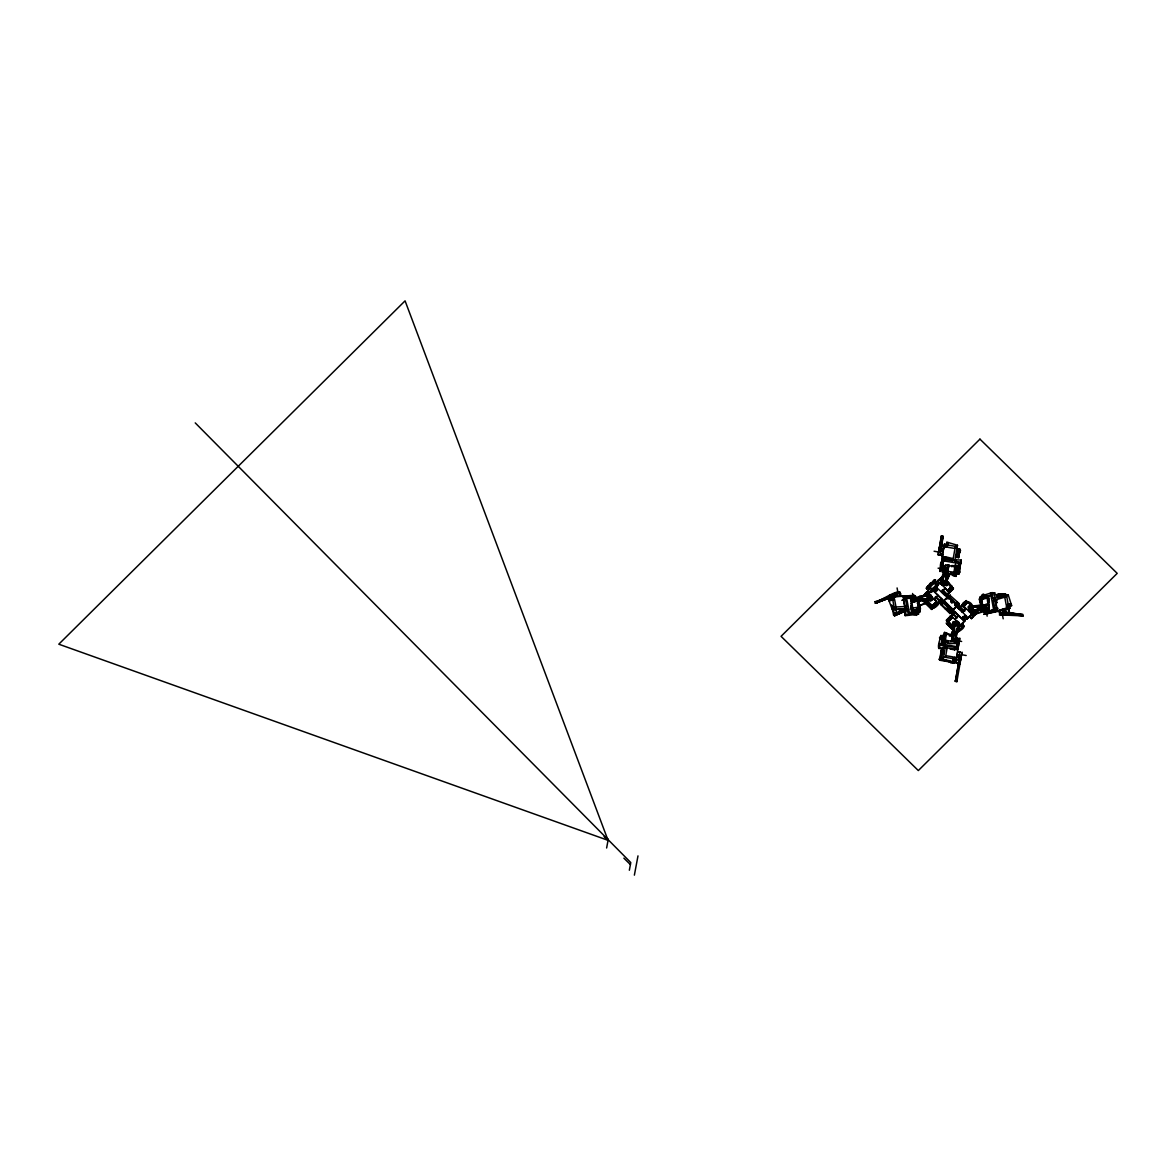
<?xml version="1.0" encoding="UTF-8"?>
<svg xmlns="http://www.w3.org/2000/svg" width="1176" height="1176" viewBox="0 0 1176 1176"><rect width="100%" height="100%" fill="white"/><g stroke="black" fill="none" stroke-linecap="round" stroke-linejoin="round"><path stroke-width="1.5" d="M942.755 579.298A3.043 2.999 10.7 0 0 941.065 580.87L941.711 584.222L944.96 584.898A3.043 2.999 10.7 0 0 946.651 583.311L946.739 583.267A3.043 2.999 10.6 0 0 945.93 580.356L951.81 586.118L947.459 590.734L951.81 586.118M946.886 581.929L947.444 573.682L943.167 572.947L941.094 580.768M959.44 625.059L958.969 622.971M942.373 580.797L942.182 581.076A1.896 1.852 10.7 0 0 943.387 583.605A1.896 1.852 10.7 0 0 945.769 582.12L945.636 582.135M950.355 589.264C953.28 589.25 939.521 602.612 953.324 588.926L947.591 581.547L946.739 582.399L945.783 581.664M953.545 625.514L952.957 622.898M954.662 624.5L954.692 623.942A1.823 1.793 10.5 0 1 956.779 622.457A1.823 1.793 10.5 0 1 958.293 624.5C957.499 634.775 952.075 634.202 954.603 624.03A1.896 1.852 10.5 0 1 956.999 622.545A1.896 1.852 10.5 0 1 958.205 625.088M942.682 581.929L944.813 582.635M942.696 581.723L942.726 582.135M944.975 582.429L944.695 580.9L943.24 580.812M945.666 581.679L943.74 580.106L942.108 581.547L944.99 574.05L946.004 574.873L945.666 581.429L945.989 574.682L944.034 574.564M954.398 631.483L954.736 624.03M957.132 625.338L955.691 625.25L955.471 623.633M956.985 623.236L957.617 624.735M988.472 607.625L988.84 609.668L988.693 603.95L982.622 605.419L988.693 603.95M959.513 628.925C959.778 629.483 958.499 627.484 959.895 628.645M954.971 548.501L947.327 547.178L948.121 542.518L957.47 545.252L957.235 546.664L946.445 544.797L946.856 542.298L948.121 542.518M947.033 568.449C948.341 568.111 949.061 569.052 947.092 568.155C947.797 560.805 946.121 567.993 943.02 566.229M941.785 546.428L942.873 536.08M983.768 612.505L982.695 605.023L971.332 606.052A3.043 2.999 10.7 0 0 968.833 609.491A3.043 2.999 10.7 0 0 972.332 611.976L989.295 607.272L988.913 605.228L982.93 606.272L981.225 597.908L979.961 598.114L979.593 600.127L980.784 599.922M991.941 592.645L993.058 598.672L994.881 598.819L994.764 592.895L991.941 592.645L981.21 596.041M941.682 546.987L942.726 537.006M942.343 561.452L940.756 570.536L941.006 569.052M904.903 614.063L905.167 609.139L907.166 608.315L908.284 614.342L905.182 615.621L904.903 614.063L906.255 614.004L906.534 615.548L916.765 614.416M947.136 567.92L946.636 570.786L947.9 571.007L947.621 572.683L944.284 572.109L944.798 568.919M924.674 595.218L924.733 594.909M925.703 595.365L924.674 594.027L926.6 592.116L936.478 601.333L932.127 605.949L936.478 601.333M929.408 597.923L927.879 598.025L927.541 596.394M929.804 597.04L928.981 595.894L927.629 596.261M931.921 600.113L931.289 596.07L929.599 594.497M924.88 600.848L931.818 607.639L932.083 606.169L933.803 607.845L932.083 606.801C934.17 612.49 945.798 594.703 936.155 605.508L935.332 604.244L934.655 605.096M934.847 604.964L934.935 604.288M935.67 605.052L934.891 604.523M940.815 582.091L940.976 581.179A3.043 2.999 10.7 0 0 943.461 584.692A3.043 2.999 10.7 0 0 946.945 582.193L946.312 580.327A3.043 2.999 10.7 0 1 946.886 581.782L947.312 584.531M946.9 582.091L946.695 583.355M947.974 597.511L947.694 598.452M950.076 590.293C951.619 588.676 949.267 590.911 951.061 590.72M950.046 590.014L950.267 589.088M951.061 589.529L951.487 590.308L953.457 588.162L949.135 592.645L945.195 588.073L941.417 591.998L945.034 595.541L946.298 593.821L960.189 607.404L958.925 609.227M948.973 619.164L948.429 618.356L946.504 620.266L948.018 622.383L946.548 620.046L950.825 615.798L958.572 622.471M950.825 615.798C948.694 616.092 949.399 620.855 949.502 618.605M952.825 622.927L954.25 621.531M956.338 605.17L955.867 606.022M958.264 646.682L958.043 647.947L947.4 646.139L945.783 655.679L953.427 656.987L952.398 662.941M959.469 624.588L958.808 626.485M957.382 628.543L960.586 625.353L962.335 627.058L960.366 629.204L959.866 628.16M964.982 603.479L964.57 604.538L963.761 603.156L959.939 607.375L966.158 600.598L971.905 606.331M965.07 603.7L964.232 602.509L966.158 600.598M968.289 606.963L968.789 608.903A3.043 2.999 10.6 0 0 969.553 611.902L970.185 612.373A3.043 2.999 10.6 0 0 974.345 611.27M972.846 609.756L971.699 607.918L970.92 609.932M974.257 613.696L975.169 613.181M977.638 612.079L975.698 613.99L975.286 613.21M955.529 637.113L957.705 637.701M953.339 637.774C953.383 639.891 951.017 635.114 952.81 633.276L956.132 633.849L956.294 632.938L955.809 635.79L959.293 625.441M955.412 681.183L958.69 662.529M956.088 634.114L954.765 641.817L952.692 641.449L953.795 635.114L946.342 634.261M953.177 638.686L951.913 638.509M957.499 642.537L958.352 642.684L957.543 642.317M956.867 656.87L959.175 656.458M955.618 659.78L959.146 660.324L958.528 663.47L939.786 660.236L940.844 652.298M960.513 657.516L959.66 657.046L955.368 681.463M959.866 656.135C962.027 654.679 961.086 660.177 959.351 658.678M952.325 643.463L949.135 643.36L958.778 643.639M947.444 573.682L948.356 568.302M941.212 652.063L941.623 649.652L941.285 651.563M942.829 652.033L941.417 659.736L941.829 657.399M944.284 652.974L944.166 653.635M942.152 571.301L942.343 570.154M940.727 636.833L942.299 637.157M941.903 639.391C942.902 631.438 937.169 643.728 938.742 648.432L945.107 648.182L945.519 645.815L939.389 644.757M958.896 555.704L957.323 555.44L957.132 556.88L957.837 552.793L959.175 554.072M943.064 650.607L942.946 651.313M956.573 548.633L959.983 549.221L958.484 558.012L959.087 554.558L957.411 554.91M953.501 574.505L956.338 575.005L956.808 572.256M957.426 572.55L958.999 563.495M957.632 571.36L957.867 569.934L957.69 570.977M959.44 570.242L958.91 573.3L957.367 572.844L957.852 570.066M945.357 558.394L945.166 559.526L952.825 560.849L955.338 546.34M941.608 639.274L941.991 637.083M941.976 637.23L941.667 639.009M955.309 638.641L957.485 639.024M957.146 640.979L956.691 643.551M938.183 555.028L941.403 535.83L942.873 536.153L941.285 545.708L939.8 545.458L941.403 535.844M938.404 553.675L938.566 552.779M940.829 548.384L939.889 548.354L939.492 550.794M939.095 549.604L940.594 549.839L941.094 546.84L939.609 546.575L939.051 549.883M938.286 554.352L940.227 555.351L940.521 553.646L942.696 554.014L942.388 555.763M943.27 550.706C939.697 548.413 942.255 547.987 940.653 552.896M942.388 555.734L942.593 554.499M940.903 569.684L941.109 568.508M944.122 567.464L941.388 566.92L941.168 568.184M942.182 567.758L941.315 567.288M943.152 562.128L941.77 561.32L942.005 559.923M956.97 557.777L957.617 554.102M957.279 556.072L957.337 555.631M958.66 557.071L958.969 555.263M958.749 574.3L959.057 572.477L958.734 574.329M957.617 638.171L955.515 637.363L957.029 631.027M918.779 607.316L917.515 599.628L911.429 601.098L911.062 599.069L915.56 598.275L911.062 599.069L911.62 606.169M940.403 550.574L939.448 551.029L940.359 550.868M940.594 549.839L941.168 546.428L944.607 547.016M938.742 648.432L939.595 643.551L958.22 646.932L958.381 646.006M958.94 642.699L959.146 641.508M928.437 587.412L927.849 586.839L928.437 587.412L926.791 588.882L928.54 586.883M933.935 581.62L935.567 580.135L933.788 582.37M934.847 582.443L933.406 580.724L936.846 584.472L931.73 589.543L927.996 586.074L934.7 579.753L935.567 580.135M942.77 536.712L941.241 545.973L944.651 546.561M943.49 560.173L941.917 569.316L944.299 557.101L942.226 556.748L942.637 554.249M942.226 556.748L944.402 544.106L946.474 544.459M942.402 557.615L942.593 556.498M943.446 560.393L943.181 561.672M943.99 546.605L946.063 546.958L946.621 543.68L947.871 543.885M946.856 542.298L946.665 543.43L947.915 543.65M944.931 568.199L945.107 567.332M952.825 560.849L953.06 559.453L945.401 558.13L945.622 556.807L953.192 558.644M940.33 639.127L940.991 635.305L940.668 637.171L942.226 637.568L942.564 635.584L942.167 637.921M959.248 571.389L960.836 562.231L954.721 561.173L954.941 559.776L961.204 560.07L960.572 563.745L941.903 560.555L941.52 562.804M944.651 634.775L943.402 634.555L942.784 638.127L943.196 635.731L944.446 635.951L944.446 632.423L946.651 632.806L945.048 641.964L948.165 642.743L944.887 642.875M955.941 559.952L955.441 562.892M941.741 649.02L941.256 651.842M957.529 554.249L958.396 549.413L959.91 549.662M944.225 637.289L944.446 635.951M957.029 571.021L957.382 568.963L956.117 568.743L955.676 571.33M943.24 649.284L943.078 650.225M958.396 549.413L957.881 552.441L959.381 552.691L960.351 550.882M959.072 554.69L960.439 550.309L960.307 551.132M957.499 572.124L957.161 574.05L957.485 572.197L959.013 572.771L956.735 572.697M959.322 570.992L957.764 570.551M954.074 660.765L952.78 660.794M956.808 657.237L961.13 657.296M959.998 651.739L959.895 652.239M959.072 660.383L959.763 656.311M956.838 681.801L957.058 680.492L955.456 680.992M961.806 653.43L960.718 659.648M962.042 652.092L961.836 653.224M941.432 563.231L941.667 561.893M942.535 556.88L939.992 571.565L940.183 570.478M940.844 570.037L941.035 568.875M947.15 567.773L946.636 570.786L944.563 570.433L943.637 573.315M940.447 638.48L942.005 638.774L940.462 638.436M942.593 639.244L941.903 643.154L944.74 643.654L945.357 640.244L951.443 641.229L951.957 638.259M942.432 648.314L942.623 647.123M959.043 554.837L959.16 554.116M953.28 638.068L952.075 637.612M954.118 660.515L953.663 663.161L950.825 662.661L951.119 661M956.897 642.405L956.75 643.169M956.735 646.697L957.293 643.39L958.146 643.904M957.69 646.624L957.881 640.038M957.925 648.608L958.999 642.317M959.44 639.788L959.087 641.802M938.933 550.647L938.801 551.412M939.609 550.03L939.771 549.074M940.388 569.243C940.506 572.859 939.345 558.335 943.093 562.143M940.815 570.154L942.197 562.304L942.005 563.333L943.02 562.907M942.74 567.861C941.844 563.701 944.784 570.095 945.225 566.376M944.24 572.374L945.504 564.906L944.21 572.286L942.035 571.918M947.18 567.611L948.429 567.832L948.914 565.053L947.665 564.833M940.638 637.392L940.829 636.26L942.402 636.554M940.315 648.696L940.521 647.52L938.948 647.241M940.815 645.786L942.182 637.818L940.58 637.701M939.271 659.398L940.183 657.899M943.534 637.686L943.578 641.14L944.446 632.423M955.471 572.653L955.853 570.36L955.456 572.771M943.181 649.681L943.093 650.137M944.284 646.932L944.107 648.005L944.725 644.448M957.852 570.11L957.676 571.11L959.087 562.937M957.999 571.066L957.852 571.904M949.591 660.736L943.196 659.427L945.519 645.815M958.999 572.874L957.352 572.962M959.293 571.168L959.44 570.272L955.97 569.757M945.504 657.34L945.783 655.679M960.028 572.477L960.16 571.698M955.338 638.495L957.514 638.788M954.647 649.843L955.059 647.462L954.765 649.152L947.121 647.829M954.853 641.229L957.043 641.567L957.308 639.994L955.147 639.553M957.558 638.597L959.484 639.568M953.942 661.485L956.014 661.838L956.764 657.575L954.692 657.208L954.412 658.883L943.608 657.016L943.196 659.427M956.029 649.372L956.985 645.345L958.469 645.565L958.308 646.491M956.852 646.359L957.999 639.318M957.705 646.506L958.543 641.567M954.736 649.387L957.764 649.666L958.249 646.785M956.014 661.838L957.764 649.666M957.881 663.529L956.382 662.588L957.955 662.852M959.366 655.399L957.19 655.017M959.91 652.21L957.749 651.842M955.588 680.228L955.397 681.345L956.867 681.595L961.365 655.973M960.278 658.825L960.057 660.059M960.792 659.177L960.63 660.133M985.9 605.831L985.4 604.538M985.988 604.435L985.738 606.022L988.913 605.228M939.08 549.692L941.212 549.574M939.683 549.633L940.491 550.324M942.961 552.485L943.225 550.956L941.05 550.574M943.387 549.986L943.608 548.736L941.417 548.472M942.138 559.159L941.947 560.29L943.417 560.57M942.035 563.201L942.961 562.937M946.445 544.708L947.812 544.238M944.284 572.109L944.063 573.388M948.914 565.053L947.371 573.77M948.782 576.563L949.297 573.726L947.444 573.403L947.165 575.064L949.003 575.387L946.812 581.062M955.882 574.05L953.721 573.447L953.251 575.902L956.088 576.387L954.868 575.961L957.367 565.45L955.162 565.068L953.398 575.138L950.296 574.358L950.59 572.727L953.883 572.491M951.619 566.7L951.825 565.524L955.015 565.832L955.162 565.068M939.653 637.51L941.814 638.112M955.765 555.101L955.662 555.719M957.47 554.91L957.661 553.822M941.947 642.949L943.211 643.154L943.417 641.92M944.299 636.951L944.828 633.923M954.868 575.961L955.088 574.711L953.515 574.447M955.25 573.947L957.367 565.45M956.088 576.387L957.573 567.788L956.323 567.567M959.057 572.491L961.204 560.07M948.077 643.198L948.37 641.567L945.254 640.788M949.326 635.981L949.605 634.349L946.504 633.585M951.443 641.229L952.986 632.262L956.676 633.173M954.721 642.023L954.5 643.272L957.264 632.997M957.058 641.508L957.323 639.92L958.778 640.244M956.955 645.492L958.352 646.241L959.748 638.053L959.307 640.567M957.852 645.668L958.293 643.154M959.219 641.038L959.351 640.244M957.632 652.46L957.249 654.738M959.807 652.842L959.293 655.84M959.293 659.413C959.557 663.323 962.732 654.856 959.954 655.693M961.674 654.224L961.85 653.195M917.736 600.862L911.753 601.906L912.782 608.36M915.016 601.45L914.81 600.098L917.5 599.687L917.118 597.643L928.085 593.968A3.043 2.999 10.5 0 1 931.598 596.452A3.043 2.999 10.5 0 1 929.084 599.892L917.721 600.921L917.486 599.598M940.697 548.78L939.271 548.486L939.8 545.458M938.61 552.544L938.757 551.75M943.637 548.545L944.402 544.106M942.623 579.68L939.271 583.619M946.063 546.958L946.518 544.312L947.783 544.488M942.637 568.537C941.197 570.948 947.533 570.125 942.402 569.816M954.721 561.173L957.47 545.252M942.241 637.465L942.373 636.686M955.647 571.521L955.5 572.359M959.983 549.221L960.41 550.559M958.896 573.418L959.116 572.153M953.222 638.45L953.795 635.114M957.896 645.433L957.029 645.036M938.375 553.955L938.213 554.851M939.536 638.156L939.712 637.171M957.235 555.939L957.161 556.733M939.389 658.722L939.227 659.618L951.355 661.72M939.786 660.236L941.535 650.122M945.078 659.765L950.825 662.661M946.989 648.505L947.4 646.139M954.971 640.597L954.765 641.817M953.663 663.161L954.692 657.208M956.308 647.667L956.514 646.477M956.558 647.711L956.985 645.345M957.778 651.622L959.954 652.004M957.955 569.493L959.528 569.757M940.976 653.386L942.49 653.65M960.733 656.281L959.895 655.973M980.975 611.946L976.33 613.005M927.335 594.189L926.276 595.57L930.157 592.087M943.828 600.73L942.726 602.024M946.298 593.821L945.195 594.909C950.987 595.438 943.123 601.583 947.415 597.364L935.332 586.412M930.098 592.278L928.364 590.572L923.395 595.909M948.826 576.343L947.003 575.946M917.06 598.025L918.823 597.349L918.868 603.67M919.852 597.173L917.074 597.908L919.676 596.247L920.396 600.715L911.665 602.332M919.147 605.772L918.985 603.009L917.28 603.303M921.47 597.305L928.29 595.159A1.823 1.793 10.5 0 1 930.392 596.644A1.823 1.793 10.5 0 1 928.893 598.702C920.896 601.186 916.163 596.864 927.629 595.409M925.468 595.673L925.218 594.909L924.792 595.659M931.862 600.054L929.26 600.583A3.043 2.999 10.6 0 1 926.306 599.819L928.378 600.274L920.279 599.539M939.565 550.412L940.388 550.647M931.407 592.381C932.245 589.338 936.037 590.749 933.494 589.852L931.245 592.087M940.006 578.827L940.844 580.238L939.595 579.239C934.464 581.12 942.285 583.031 937.566 584.869L935.831 583.164L941.947 576.901L937.625 581.385M943.358 590.102L945.078 588.676M955.985 604.435L945.504 594.85M942.961 641.023L945.195 641.199M943.211 643.154L943.799 639.906M946.327 634.481L946.651 632.806M953.398 624.897L953.515 623.721M952.81 633.276L952.369 635.657L950.517 635.349M952.986 632.262L953.471 624.529L953.912 632.423M956.705 617.841L951.119 612.578M962.306 611.902L956.558 606.816M959.983 629.395L957.911 632.071C970.876 624.368 957.499 626.014 965.32 620.178L963.026 617.268M972.038 611.314C981.298 610.182 983.018 604.773 971.508 607.286A1.823 1.793 10.7 0 0 970.038 609.3A1.823 1.793 10.7 0 0 972.126 610.785A1.764 1.735 10.5 0 1 970.082 609.418A1.764 1.735 10.5 0 1 971.494 607.404L978.873 606.978L979.726 608.389M972.478 611.182L979.696 607.992M979.314 599.113L980.549 598.687M979.961 598.114L979.887 597.276L988.399 595.791L989.104 602.509C984.591 601.965 991.985 594.703 981.445 599.451L981.798 603.788L980.593 603.994L979.975 601.127M979.887 597.276L979.843 601.891L979.358 598.893M980.593 603.994L980.152 600.216L981.343 600.01L981.798 603.788M989.266 611.138L987.928 611.05C989.53 606.61 981.813 609.976 983.753 610.403M983.474 612.152L985.032 611.549L984.635 609.359M988.399 595.791L984.106 596.746M986.341 611.785L987.546 611.549L986.091 612.034M987.531 608.918L988.869 609.006L989.281 611.329M989.104 602.509L988.663 598.731L987.458 598.937M987.855 611.005L985.032 611.505M999.335 595.997C1001.423 594.6 996.807 597.57 997.88 594.6M606.625 847.999L608.286 839.12M629.351 870.24L630.792 862.567L195.231 422.89M634.379 875.15L637.995 855.878M911.062 603.112L911.282 604.346M912.444 609.771L911.253 609.976L910.797 606.199L911.988 605.993L912.605 608.859M911.562 608.301L911.929 610.682L920.47 608.992L920.073 606.816L911.562 608.301L911.62 613.534M911.988 605.993L910.709 606.654M914.987 613.122L914.59 611.079L912.62 611.873L913.002 609.874L919.235 609.403L916.648 609.447M912.694 611.843L913.061 609.859L911.812 610.065L911.429 612.079L915.986 611.285M919.309 604.714L919.926 607.595L918.735 607.801L918.118 604.934L919.309 604.714L919.75 608.492L918.559 608.698M914.56 611.064L918.75 610.814L919.117 608.786M920.073 606.816L920.132 612.049L916.604 612.123M921.969 599.936L931.818 609.447L937.963 603.023M926.6 592.116L925.203 594.703M927.629 588.029C929.172 586.824 922.381 591.058 930.495 584.487L931.083 585.06M928.525 589.029L928.981 589.485M929.452 584.413L931.039 582.664C927.688 587.133 931.039 580.665 931.951 583.81M929.848 584.56L931.363 583.237M929.731 587.574L931.745 589.485M931.48 596.673C932.245 598.334 931.686 602.862 929.613 600.348M931.392 598.466L931.363 598.569A3.043 2.999 10.6 0 0 930.583 595.57L929.819 594.615M926.203 595.938L935.802 585.751L936.846 586.765L935.905 587.897M930.701 591.543L933.171 588.309M934.744 580.885C933.068 582.487 936.405 580.047 934.7 579.753M933.274 590.514L932.274 589.25M934.258 589.102L934.038 590.308L935.993 587.383L934.126 589.22M935.626 586.662L935.802 585.751M934.435 589.97L934.993 591.072L934.347 590.425M931.818 609.447L923.087 600.436M936.405 601.7L938.08 603.597L934.141 599.04L937.875 595.335L932.156 589.749M935.949 587.853L935.773 588.588M937.404 584.222L938.169 585.575M937.184 586.648L937.566 584.869M937.125 590.073L936.743 590.969L936.258 588.162M937.11 589.911L936.919 588.794M935.89 597.481L934.023 599.642M939.595 579.239L940.168 580.385M935.243 605.464L934.788 604.596M937.875 595.335L941.447 599.099M936.155 605.508L935.655 604.479M941.594 580.091L942.549 579.4L941.006 581.106M941.417 584.325L940.829 582.252M946.768 582.958L946.9 585.53L944.695 585.339A3.043 2.999 10.6 0 1 941.638 584.604L941.711 584.222M940.33 600.289L941.55 598.51L940.33 600.289L942.623 602.538L942.74 601.627M950.914 612.226L949.943 613.534L940.859 604.655L942.667 602.303L951.766 611.182L942.726 602.097M944.695 585.339L943.652 585.06M941.814 603.332L940.859 604.655M943.225 601.73L951.972 610.285L952.898 609.183L951.972 610.285M951.987 609.389C953.648 608.551 944.607 604.199 943.946 601.524L944.152 600.627L952.854 609.418M946.9 585.53L944.96 585.134M948.238 596.291L942.711 601.774M951.443 588.103L951.707 586.721L953.324 588.926M950.12 595.468L959.337 603.67L958.425 604.773M951.487 590.308L950.987 589.279M950.737 601.553L951.957 602.744L950.737 601.553L951.413 600.76L952.633 601.95L951.957 602.744M952.795 629.822L947.018 624.177L948.121 621.854M951.413 600.76L952.604 602.112M947.841 623.442L953.795 628.778L952.942 629.63L946.21 623.045L946.989 624.28M946.548 620.046L948.253 621.722L952.604 617.106M949.943 613.534L959.337 603.67M953.163 600.466L952.001 601.436M954.221 613.887L955.456 612.108L954.221 613.887L948.253 606.816M952.09 610.77L953.001 609.976M952.251 614.857L952.869 613.96L950.34 611.491M952.869 613.96L946.401 620.796M953.236 621.942L955.324 621.781M948.326 621.354L954.206 627.102A3.043 2.999 10.6 0 1 953.413 624.206L953.324 623.53M957.293 605.713L946.165 594.497M954.927 607.904C949.576 615.136 958.719 599.672 960.072 608.095M954.206 627.102L953.471 623.809A3.043 2.999 10.5 0 1 956.955 621.266A3.043 2.999 10.5 0 1 959.513 624.691L959.219 625.808M958.955 609.109L960.189 607.404M964.393 621.281L955.324 612.725M972.655 606.507C970.2 597.055 955.794 603.229 965.893 609.021L964.158 610.462M958.925 626.279L958.528 627.102L962.453 623.207M964.232 602.509L964.893 603.2M963.453 607.272L967.951 601.891M964.247 603.611L965.217 603.964M962.747 617.209L964.849 616.224L967.025 619.046L965.79 617.047M963.879 619.296L963.026 617.547M963.247 616.812L962.938 618.003M963.026 617.4L963.409 616.503M958.014 631.527L962.335 627.058M963.967 618.855L965.202 620.855L962.365 623.648M963.32 616.959L964.467 616.121M965.893 609.021L962.233 612.358M965.702 617.503L964.849 616.224M968.348 607.022L969.289 605.978L970.862 606.522M968.583 608.712L968.657 606.331M968.789 608.903L968.906 608.315A3.043 2.999 10.7 0 1 970.509 606.64M969.553 611.902L968.657 608.33M969.832 612.108L968.833 610.168M970.45 616.885L971.273 617.959L973.802 615.033M969.715 616.93L971.45 618.635L977.682 611.858C975.286 617.15 968.362 616.033 974.419 610.888M975.257 613.078L974.257 613.181L975.33 614.181L971.45 618.635M975.33 614.181L982.622 611.873L983.224 608.698L989.295 607.272M974.919 614.342L977.447 611.417M980.946 605.581L981.034 611.652L979.975 605.493L973.64 606.199M943.931 574.976L944.416 574.109M944.107 574.99L942.358 580.9L943.96 574.814M948.032 576.122L948.885 576.034M950.296 574.358L953.574 574.226M954.824 567.008L948.841 565.48M971.552 618.106L969.803 616.4L971.714 614.019L963.658 606.14M972.082 606.301L980.137 606.419M971.773 609.359L971.817 608.683M972.067 611.226A1.896 1.852 10.7 0 0 972.537 611.079L972.596 610.814A1.896 1.852 10.7 0 1 970.009 609.653A1.896 1.852 10.7 0 1 971.508 607.286M969.906 611.726L973.096 611.755M973.699 611.711L973.022 612.123L980.755 609.712M980.887 611.888L980.387 608.595M944.21 572.286L944.504 570.816M960.513 625.779L958.749 623.104M915.002 600.26L911.503 600.73L911.121 598.687L917.118 597.643M967.892 618.179L967.142 618.37M926.982 587.368L927.996 586.074M920.896 598.834L921.249 597.158M925.703 596.041L928.261 595.335A1.764 1.735 10.7 0 1 930.304 596.732A1.764 1.735 10.7 0 1 928.893 598.746L928.437 598.716M972.802 610.697L974.683 610.109M947.856 571.271L953.942 572.447M957.587 627.131L958.161 624.956M956.426 631.336L958.293 624.5M931.465 598.07L931.377 598.364A3.043 2.999 10.5 0 1 929.79 600.039L926.085 599.539L932.2 605.567M911.503 600.73L911.753 601.906M953.442 624.118L953.633 623.368A3.043 2.999 10.5 0 1 955.338 621.692M956.382 631.218L955.044 631.938M931.818 607.639L930.951 608.595M1008.141 612.74L1009.523 612.681L1008.405 611.005L1008.479 613.166L1022.885 614.416L1023.164 615.871L999.35 614.857L1002.966 613.666M1004.51 609.727C1005.936 607.081 995.352 613.828 997.042 608.683L985.562 611.99L992.779 610.741M1004.907 611.858C1007.685 610.182 1000.85 613.063 1003.025 609.418M1005.01 612.402L1020.474 614.416L1013.683 613.681M1006.877 612.975L1004.789 612.593M954.75 604.743L955.529 605.963M954.838 605.067L956.059 604.729M968.848 608.506L968.803 610.006M970.744 608.521L971.214 610.168L972.817 609.815M946.21 582.267L948.841 576.269M950.355 636.216L953.001 630.218M950.958 635.011L952.942 630.512M935.552 580.194L934.847 579.636L933.274 581.473M983.695 612.505L987.752 611.064L986.017 611.52M987.62 613.313C976.212 616.856 1006.965 608.58 985.664 613.284M998.556 596.217L999.629 595.512M926.482 588.029C929.055 585.692 925.527 588.176 927.291 588.47M958.072 625.059L956.176 626.029L954.721 624.471M935.229 580.547C934.597 580.224 932.553 580.562 935.199 580.665M947.738 598.07L948.87 597.923M956.206 605.728L956.22 604.743M949.914 618.943L949.091 618.899M964.835 604.008L965.128 604.067M953.31 621.545L953.251 623.927M926.747 587.691L927.497 587.015L927.497 588.353M997.792 594.571L997.351 594.777M1003.084 596.644L997.38 596.173L998.512 595.879M998.057 596.085L998.733 595.82M999.041 594.453L1005.274 594.145L998.233 594.321M986.238 613.328L987.223 613.299M902.58 610.8L900.213 611.108M913.972 600.451L914.855 600.216L914.134 600.348M916.633 614.342L917.839 613.196M936.067 582.443C934.479 583.149 938.654 580.562 934.332 583.987M933.127 588.603L932.23 589.485L952.222 609.153M969.921 615.798L967.995 617.723L956.676 606.346M967.025 619.046L969.832 616.253M931.363 583.634L933.2 581.811M934.964 582.252L929.525 587.838L927.938 586.427M929.025 589.25L930.804 587.486M922.837 600.789L923.689 599.936M931.216 592.219L934.214 589.382L933.171 588.353M936.846 586.765L935.949 587.662L934.905 586.633M926.012 601.612L925.159 602.465L928.79 606.022L929.643 605.17L927.026 601.936L926.012 601.612L931.877 607.36M945.725 582.076L947.591 581.547M926.173 602.788L927.026 601.936M927.996 604.567L928.849 603.714M949.399 583.325L948.547 584.178L951.59 587.809M949.355 585.633L950.208 584.781M951.796 586.809L947.415 590.969L949.179 592.41M949.664 591.425L953.31 587.809M947.15 594.233L953.222 588.206M933.832 607.625L938.125 603.376M942.755 602.068L947.459 597.129M943.049 601.73L944.284 600.745L943.946 601.524M948.194 596.82L950.237 594.791M945.401 609.095L946.283 608.227M957.323 605.478L956.544 606.257L959.087 608.506M951.81 611.52L953.001 609.903L964.438 621.06M948.253 621.722L951.472 618.532M966.804 603.332L963.6 606.507L961.88 604.832M954.941 619.385L958.675 615.695M951.163 625.544L949.297 626.073L951.163 625.544L953.795 628.778M970.876 606.007L971.729 605.155L966.01 601.348M952.942 629.63L952.134 628.175L952.986 627.322M962.923 618.091L965.452 615.592M963.203 619.34L966.349 616.224M974.86 611.211L969.803 616.4M962.335 623.794L960.557 625.573L962.291 627.293M928.364 590.572L926.556 592.337L928.217 593.968M941.903 577.137L940.447 579.518M935.743 586.192L939.477 582.487L947.533 590.367M936.684 590.646L935.376 590.793M958.69 626.587L957.749 627.278L958.602 626.705M955.691 623.412L957.337 623.471M914.693 595.673L913.443 595.482M900.331 592.337C895.583 589.749 880.809 601.45 875.106 601.627L875.429 601.774M893.025 595.835L895.421 594.218L890.805 596.364L894.069 595.982M900.154 594.541C903.609 591.102 890.688 597.805 895.142 592.763M901.477 596.291L895.068 596.864M905.696 597.967L914.355 596.629L908.269 597.364C906.667 594.615 905.549 599.407 910.944 598.07M911.9 599.481L911.4 596.688M947.856 597.923L948.591 597.584M949.017 598.834L947.812 598.834M955.015 604.758L956.22 605.331L956.088 604.582M968.583 606.728L969.583 606.316M925.644 594.968L924.88 595.541L925.747 594.865M1009.611 605.713C1007.215 606.184 1010.978 605.581 1009.625 604.273L1006.156 604.714L1004.76 597.188L1006.744 596.614M1023.208 615.989L1004.863 613.549L1000.555 614.622L1007.082 614.431L1003.157 613.857M927.82 595.468L926.835 597.335L928.878 598.878A1.823 1.793 10.5 0 0 930.319 596.526A1.823 1.793 10.5 0 0 927.82 595.394L928.276 595.262M917.265 614.151L916.178 612.387L909.357 612.725M917.75 614.122L917.456 612.578L915.59 612.887M981.813 595.615L982.842 595.365M998.968 596.041L999.762 595.835M980.696 609.976L983.254 608.565M915.442 595.732L893.995 596.173L890.394 597.658L893.642 597.511M911.885 597.32L915.354 597.129M901.345 609.418L902.286 608.992L892.408 609.771L889.1 601.039L894.598 599.451L895.994 606.978L906.828 606.448L904.888 595.982M893.01 608.227L894.407 615.783L900.787 613.122L893.584 615.063L891.717 605.008M890.982 597.364L875.87 603.067L891.246 596.57L890.158 596.629L875.223 603.215L889.277 597.923M902.889 596.805L907.446 595.688L907.71 597.129L903.271 597.79L902.962 596.07M926.747 602.406L919.147 605.699L919.044 604.685M919.103 605.993L927.07 602.862M997.542 595.997C1000.82 596.408 1003.304 593.41 998.968 594.071M1000.585 613.872L1001.585 613.666M999.659 595.865L998.644 595.776M894.921 615.754L900.728 612.814M888.63 597.849L876.12 603.053L890.07 597.717L891.276 598.922M901.83 600.407L903.433 599.745L904.829 607.272L906.828 606.448M892.452 596.644L891.746 596.541M889.1 601.039L888.865 599.789C895.215 596.305 888.659 603.553 890.158 596.629M893.995 596.173L894.363 598.216L890.849 598.981L892.011 600.245L890.908 600.289M891.967 599.201L894.363 598.216M900.757 595.865L900.36 593.718M901.095 596.482L902.889 595.747M914.458 597.188L914.09 595.174L906.887 595.909L907.71 597.129M893.951 607.816L892.393 608.462L891.834 605.478M892.408 609.771L907.166 608.315M893.584 615.063L902.595 612.196L901.007 612.328M902.551 611.976L895.171 614.989M903.58 598.349L905.211 597.687M876.355 601.568L884.264 598.378M887.424 597.099L892.172 595.188L889.512 595.321L889.791 596.776M911.665 613.328L915.354 612.343M915.428 597.878L916.383 597.349L915.148 597.129M911.738 599.995L910.768 600.598L910.9 598.599M914.267 601.612L914.222 600.201M894.23 614.798L893.951 613.313L901.742 610.947M915.781 612.916L914.149 613.299M915.722 614.21L916.383 614.401M985.62 605.919L982.93 606.228M896.538 593.086L897.553 592.91M915.634 597.805C918.456 596.129 908.519 597.775 913.84 597.481M902.889 610.932L903.844 610.476L898.846 611.27L899.17 612.887L904.109 611.843L901.61 612.784M917.677 612.74L918.618 612.167L915.178 612.431L915.457 613.99L918.912 613.828L914.002 614.769M998.615 611.285L983.724 614.342L997.366 610.403M1004.951 611.696L999.041 612.696L1000.07 613.578M999.174 594.439L998.894 594.203M992.853 610.682L991.75 610.638L992.926 611.299M948.003 623.28L953.663 628.998M911.738 596.482L910.694 598.584M901.933 610.903L900.948 610.785M915.046 612.667L916.957 612.284M915.648 612.593L915.193 613.049M916.883 614.284L917.192 612.681M974.669 610.182L978.932 609.021M983.033 595.644L984.885 595.159L982.577 595.321M928.026 594.336L929.437 594.453L928.276 594.336M972.111 610.888L973.566 609.271L971.949 607.389M994.764 592.895L990.56 593.057L993.926 611.417M993.632 594.85L995.043 594.439M991.456 598.099L994.69 597.849M993.058 598.672L1008.258 594.909L1011.639 605.655L1006.391 605.949L1006.759 607.992L1010.037 608.286L1009.655 606.243M1002.099 596.717L1008.258 594.909M1004.76 597.188L993.397 600.524L995.337 610.991M997.057 602.685L996.263 602.92L996.939 602.068M993.397 600.524L995.219 600.686L996.616 608.212L997.366 608.021M1006.391 605.949L1009.846 605.493M1011.639 605.655L1009.625 605.684L1009.39 604.449M997.424 610.741L1006.759 607.992M1004.921 609.785L1010.037 608.286M1007.435 615.136L1010.213 614.313L1009.949 612.858M1009.067 604.435L1011.419 604.42M894.348 594.203L892.819 594.321L897.67 592.19M894.657 595.659L893.907 595.82M897.435 596.364L896.818 594.233M912.517 596.967L906.784 597.673L911.9 597.687M912.208 597.217L913.032 596.996M919.632 596.511L927.276 594.468A3.043 2.999 10.5 0 0 926.056 595.438M1004.01 613.313L1001.864 613.593M984.091 595.703L985.679 595.144L984.062 595.541M984.694 596.864L988.472 596.629M988.016 612.52C984.782 611.373 989.692 612.005 987.134 612.137M986.414 613.534L985.356 613.696M915.678 614.107L916.472 613.931M916.178 614.092L915.575 614.607M916.398 615.019C917.207 616.342 916.354 613.402 917.104 612.652M985.562 611.99L992.97 610.182L995.058 611.799L994.793 610.344M987.487 596.335L992.088 595.218M902.565 599.657L905.432 598.922L903.506 599.025L904.903 606.537M997.307 607.86L994.793 608.051L996.822 607.463L995.425 599.936L997.233 600.098M987.149 613.416L985.517 613.505M1001.702 613.534L1003.407 613.299M904.241 596.732L905.417 596.511M915.501 610.638L916.707 610.491M907.108 596.629L907.357 597.437M915.766 612.461L916.589 612.328M901.272 611.99L902.565 611.785M917.75 605.096L919.323 604.832M979.858 597.496L984.709 596.394L984.43 594.835M916.06 609.33L920.323 608.58L919.941 610.594L918.677 610.814M980.299 599.437L988.795 597.952M980.681 603.538L981.872 603.332M988.002 602.259L989.192 602.053M979.917 605.772L982.651 605.302M980.211 605.905L981.901 605.611L981.137 601.465M980.681 608.756L989.222 607.654M981.607 608.595L983.298 608.301M999.174 593.865L996.19 594.747L998.13 594.909M999.453 595.35L996.469 596.232L998.777 596.335M992.706 611.314L991.78 610.579M998.953 595.776L1000.041 595.629M994.573 611.74L995.734 611.579M907.887 596.188L906.843 596.394M898.141 592.116L899.699 592.101M928.378 600.274L929.334 600.201M907.152 597.364L914.355 596.629M914.296 599.172L915.251 599.187M984.43 596.6C981.563 595.732 993.367 596.732 990.515 593.057M916.707 614.004L917.986 613.945M920.396 600.715L928.246 600.186A3.043 2.999 10.5 0 1 926.188 599.099M999.35 594.027L1006.186 594.394M987.237 611.99L988.193 612.064M894.407 615.783L894.039 612.402M915.457 613.99L908.284 614.342M888.865 599.789L890.761 599.701M876.62 603.023L875.37 603.082L875.106 601.627M894.098 607.066L895.994 606.978M901.918 609.286L905.167 609.139M900.595 609.683L899.287 609.741L900.14 609.58M908.71 609.227L905.358 610.109L906.711 610.05M974.213 607.286L971.979 607.33L978.594 607.081M905.153 611.858L906.505 611.799M893.951 613.313L896.612 613.181M905.182 615.621L909.651 614.269L906.24 595.909M975.757 607.154L978.594 607.022M998.468 596.144L997.674 596.159M1000.232 597.173L998.292 597.805M916.663 612.431L917.692 612.402M985.973 613.519L984.841 613.651M906.593 598.158C917.883 599.701 906.887 595.218 912.076 596.849M904.888 596.732L907.784 596.673M999.967 595.482L1004.363 595.732M1009.625 604.273L1010.169 605.522M925.042 600.025L928.246 600.186M1012.565 614.092L1017.975 614.519M996.616 608.212L998.071 608.345M993.602 609.697L994.514 609.785M994.543 611.755L992.735 611.593L992.485 610.138L994.308 610.285M996.145 602.303L997.145 602.391M1013.256 613.813L1020.342 614.475M1008.685 612.549L1022.37 614.563M947.033 575.726L948.077 575.902M952.516 634.952L955.853 635.525M954.838 641.435L951.516 640.802M934.097 551.235L939.08 552.103M957.308 555.792L958.822 556.057M940.477 553.94L942.637 554.322M940.256 555.116L942.432 555.498M944.343 556.807L945.592 557.012L945.166 559.526L942.182 559.012M941.594 565.715L942.52 565.803M944.872 568.552L940.433 569.052M938.095 568.184L939.492 568.42M946.636 570.742L947.9 570.963M940.756 636.628L942.976 637.069M960.233 641.229L961.63 641.464M940.506 638.112L942.094 638.289M957.602 642.023L958.455 642.169M941.932 639.244L940.374 638.847L943.813 639.656L943.417 641.978L942.152 641.758M950.061 649.034L954.647 649.828M941.344 651.269L942.917 651.533M961.204 654.635L966.187 655.502M941.315 651.357L942.799 651.842M957.235 654.826L959.395 655.208M959.19 659.663L960.66 659.912M954.148 660.339L952.898 660.133L954.001 661.221M958.852 661.588L960.322 661.838L959.925 664.175L958.455 663.925M958.778 662L960.263 662.264M939.918 659.471L950.046 661.221M953.486 661.823L958.66 662.72M981.504 597.599L981.445 599.451M928.408 598.819L921.028 598.952M928.393 598.893L926.173 598.863M943.402 585.06L941.579 584.031M608.065 840.34L58.8 644.198L405.073 300.85L608.065 840.34L604.096 836.592M972.317 608.036L972.993 608.8M929.084 595.953L929.775 596.82M954.589 626.676L954.633 626.69A3.043 2.999 10.5 0 1 953.413 624.794L953.692 629.528M969.627 611.505L971.788 612.387L974.316 611.005A3.043 2.999 10.7 0 1 973.037 612.02M948.826 597.511L949.12 598.275M950.076 584.986L953.413 588.397M976.492 611.079L977.344 611.932M937.654 581.15L939.403 582.855M971.597 614.622L973.39 616.092M934.303 580.106L935.008 580.885M956.941 602.141L959.204 604.361M942.608 589.72L950.032 596.982M957.249 604.038L964.746 611.373M935.728 583.693L937.478 585.398M942.079 590.264L957.587 605.449M957.764 605.611L963.761 611.461M929.496 584.207L930.392 585.339M940.447 599.613L954.353 613.196M935.773 596.511L941.961 602.553M947.871 608.33L957.455 617.709M927.1 588.706L926.291 588.162L926.835 588.882M935.229 597.04L942.652 604.302M939.433 601.465L942.02 603.994M947.415 609.344L953.648 615.371M938.727 601.201L941.256 603.67M947.283 609.565L952.325 614.504M961.424 623.53L963.982 626.029M940.991 603.964L950.076 612.858M950.781 616.033L952.501 617.709M956.308 629.601L958.058 631.306M950.311 626.396L952.134 628.175M623.868 858.157L630.409 864.566M954.412 626.808L953.589 625.661M954.809 631.909L954.471 631.174M941.638 584.604L941.153 583.987A3.043 2.999 10.6 0 1 942.241 579.886M959.146 623.295L959.454 624.441M937.096 589.088L937.11 590.205M946.739 581.164L946.504 573.535M910.797 606.199L911.415 609.065M1008.376 605.375L1006.406 594.747M1008.67 607.801L1009.596 612.828M1005.598 594.336L1005.877 595.82M1008.391 609.389L1009.023 612.784M1008.479 612.725L1008.743 614.181M1005.289 608.506L1006.23 613.593M1005.186 609.08L1005.583 611.211M1004.833 611.608L1005.201 613.607M1003.246 609.359L1003.642 611.491M1002.275 613.916L1003.187 618.811M999.938 609.991L1000.335 612.137M999.673 610.079L1000.07 612.226M987.502 598.364L988.619 604.376M986.091 608.874L986.488 611.005M918.397 609.271L918.97 612.049M913.532 597.099L913.928 599.231M911.503 596.6L912.017 599.525M912.341 610.329L912.855 613.108M900.096 593.718L900.493 595.865M897.082 587.941L897.994 592.836M895.142 594.924L895.539 597.07M894.862 594.63L895.259 596.776M895.671 608.095L896.891 614.666M892.481 598.305L894.436 608.933M891.129 594.659L891.408 596.114M891.379 598.952L891.599 600.186M996.836 609.447L997.16 611.153M992.97 610.182L993.235 611.638L985.826 613.446L985.459 611.447M986.899 614.783L987.164 616.165M916.868 612.784L917.148 614.328M912.576 593.483L912.826 594.865M910.077 596.894L910.298 597.805M907.357 596.57L907.505 597.408M926.276 595.57A3.043 2.999 10.6 0 1 927.643 594.791M959.234 625.705A3.043 2.999 10.5 0 1 957.558 627.293M958.984 623.486A3.043 2.999 10.6 0 1 957.896 627.572M956.338 621.986A3.043 2.999 10.6 0 1 958.499 622.854M930.054 598.393A1.896 1.852 10.5 0 1 929.716 598.746M942.167 582.914A1.764 1.735 10.7 0 0 942.696 583.649A1.896 1.852 10.7 0 1 942.094 582.752M944.548 583.825A1.896 1.852 10.7 0 1 943.578 583.928M928.143 596.923L928.996 597.143L928.143 596.923M943.475 581.723L944.328 581.944L943.475 581.723M956.044 624.206L956.897 624.441L956.088 624.103M982.313 594.615L984.003 594.365L982.401 594.571M900.801 612.461L902.595 612.196L900.801 612.461M979.946 439.133L781.055 636.334L918.324 770.559L1117.2 573.359L979.946 439.133"/></g></svg>
